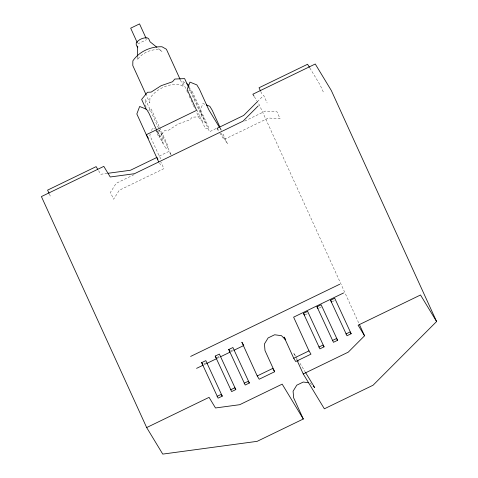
<?xml version="1.0" encoding="UTF-8"?>
<svg xmlns="http://www.w3.org/2000/svg" width="478" height="478" viewBox="0 0 478 478"><rect width="100%" height="100%" fill="white"/><g stroke="black" fill="none" stroke-linecap="round" stroke-linejoin="round"><path stroke-width="0.36" stroke-dasharray="2.39 1.79" d="M137.347 57.031L137.252 59.947C141.918 53.034 150.498 49.252 158.738 49.551L161.994 51.385L157.453 47.74M150.295 133.983L149.787 135.346L159.234 156.085L161.379 159.622M151.58 130.584L152.607 127.859L154.669 128.696M148.67 111.021L150.857 108.345L159.389 127.076M257.355 101.724L263.671 95.391L267.106 102.937M137.837 43.898L146.692 39.614M159.234 156.085L168.943 151.389L171.088 154.926M216.02 128.594L209.549 131.731L200.097 110.986L202.917 103.499L204.984 104.335M134.121 174.625L116.154 183.325L110.448 192.353L113.603 199.266L119.303 190.238L163.888 168.656L160.739 161.743M244.718 121.089L265.344 111.099L276.917 111.762L280.066 118.675L268.499 118.012L223.913 139.6L219.354 132.077M203.921 363.836L205.707 362.975M216.875 357.568L219.253 356.421M230.42 351.013L232.798 349.86M305.125 314.847L307.503 313.693M319.268 307.999L321.64 306.846M332.216 301.732L334.594 300.578M203.891 364.822L205.887 363.854M217.203 358.375L219.868 357.09M230.516 351.933L233.18 350.643M107.269 173.383L100.75 174.267L98.438 170.449M188.696 90.348L191.66 90.211L209.035 128.337L205.331 128.51L197.103 110.448M158.116 130.088L159.491 130.649L161.994 134.772L171.136 154.848M184.938 82.676L182.441 81.272L186.402 89.966M310.126 382.956L311.65 384.503M309.846 68.013L320.075 84.893L323.51 92.433M254.368 96.711L259.285 104.825L358.978 323.582M219.97 128.212L221.398 130.566M221.141 133.314L227.594 143.962L222.372 132.508M295.494 355.901L293.576 352.734L295.081 356.044M295.876 356.534L297.412 359.074M297.8 359.707L305.095 371.747M155.989 130.01L158.493 134.139L156.969 130.793M260.761 91.531L262.482 95.301M220.233 127.811L221.756 131.157M189.288 87.116L205.444 122.565L199.816 119.398L196.458 112.037M188.888 87.958L201.997 116.722L192.138 117.182L189.951 119.859L178.503 123.82L168.531 130.231L164.832 130.404L159.007 137.533L155.959 130.847M186.707 90.635L187.621 92.642M189.145 95.988L190.668 99.328M190.973 99.998L193.106 104.682M193.411 105.351L194.934 108.697M180.415 79.987L183.456 86.667L179.041 84.188C167.88 83.781 156.246 88.908 149.919 98.283L149.835 102.949L146.483 95.6M296.294 358.697L296.898 360.024M159.694 127.74L168.226 146.471L166.045 149.148L157.513 130.416M146.137 107.186L145.222 105.178L145.336 99.233L162.711 137.359L162.598 143.304L156.808 130.596M159.634 163.034L160.494 164.916M49.312 193.895L51.032 197.665"/><path stroke-width="0.72" d="M137.371 56.302L137.694 46.097L137.664 47.818L136.23 44.675L136.26 42.954C138.596 39.501 142.886 37.607 147.003 37.756L148.634 38.67L150.068 41.813L156.88 47.28M256.829 102.25L243.672 115.443L217.078 128.319L218.219 130.201M258.234 105.883L242.991 121.167L134.443 173.717L110.233 176.985L103.804 166.374L41.407 196.578L146.668 427.565L162.747 454.1L257.146 441.343L303.297 419.003L293.629 397.792L293.086 391.207L296.772 385.19L303.279 382.036L308.758 382.77M359.289 324.263L364.553 335.813L348.259 352.149L303.237 373.945L297.197 360.687M253.991 96.084L252.856 94.214L315.253 64.004L331.332 90.545L436.593 321.527L373.061 385.232L324.359 408.81L303.237 373.945M157.059 157.376L130.458 170.252L107.998 173.287M190.632 356.421L339.685 284.261M343.646 292.942L293.623 317.159L308.991 350.888L310.969 354.15L295.721 361.535L293.743 358.267L284.075 337.056L285.725 339.78M201.662 362.647L205.821 360.633L222.264 396.131L218.105 398.144L201.662 362.647L202.732 364.415M215.208 356.086L219.366 354.073L235.809 389.57L231.651 391.584L215.208 356.086L216.277 357.855M228.753 349.532L232.911 347.518L249.355 383.015L245.196 385.029L228.753 349.532L229.822 351.3M303.458 313.365L307.617 311.351L324.06 346.849L319.901 348.862L303.458 313.365L304.534 315.133M317.004 306.804L321.168 304.791L337.605 340.288L333.447 342.302L317.004 306.804L318.079 308.573M330.549 300.25L334.714 298.236L351.157 333.734L346.992 335.747L330.549 300.25L331.624 302.018M196.566 368.365L203.222 365.144M206.55 363.531L216.54 358.697M220.531 356.767L229.852 352.256M233.844 350.32L243.834 345.486M146.668 427.565L209.065 397.355L215.494 407.973L239.711 404.699L282.175 384.139L303.297 419.003M257.224 375.947L272.681 368.466L274.659 371.735L259.201 379.215L257.224 375.947L241.856 342.218L243.505 344.943M293.743 358.267L308.991 350.888M217.036 396.376L221.195 394.362L222.264 396.131M230.581 389.815L234.74 387.801L235.809 389.57M244.127 383.26L248.285 381.247L249.355 383.015M318.832 347.094L322.991 345.08L324.06 346.849M332.377 340.533L336.536 338.52L337.605 340.288M345.923 333.979L350.081 331.965L351.157 333.734M206.365 104.897L209.806 106.289L212.304 110.418L219.928 127.142M186.82 83.734L188.069 84.439L188.983 86.446M285.545 339.81L281.488 335.687L274.641 334.767L268.128 337.916L264.448 343.933L264.991 350.523L274.659 371.735M313.174 386.051L314.697 387.598L305.478 372.38M309.469 67.392L307.575 64.267L259.046 87.761L260.474 90.904M436.593 321.527L420.515 294.992L358.124 325.195L364.553 335.813M219.259 127.029L208.808 109.779L199.356 89.039L196.852 84.911L189.969 82.126L187.149 89.613L196.601 110.352L146.286 134.706L148.431 138.25M97.667 169.176L96.126 166.631L47.597 190.125L49.025 193.267M188.583 87.295L184.622 78.595L174.763 79.055L172.576 81.732L161.128 85.699L151.156 92.105L147.457 92.278L141.637 99.406L146.208 109.438M180.11 79.318L166.404 49.246L161.988 46.766C150.821 46.36 139.194 51.487 132.866 60.861L132.782 65.528L146.178 94.931M146.095 38.306L139.534 23.9L130.679 28.184L137.24 42.59M156.665 130.124L149.04 113.4L146.537 109.271L139.654 106.48L136.833 113.967L158.708 161.97M157.346 158.003L157.919 159.264"/></g></svg>
